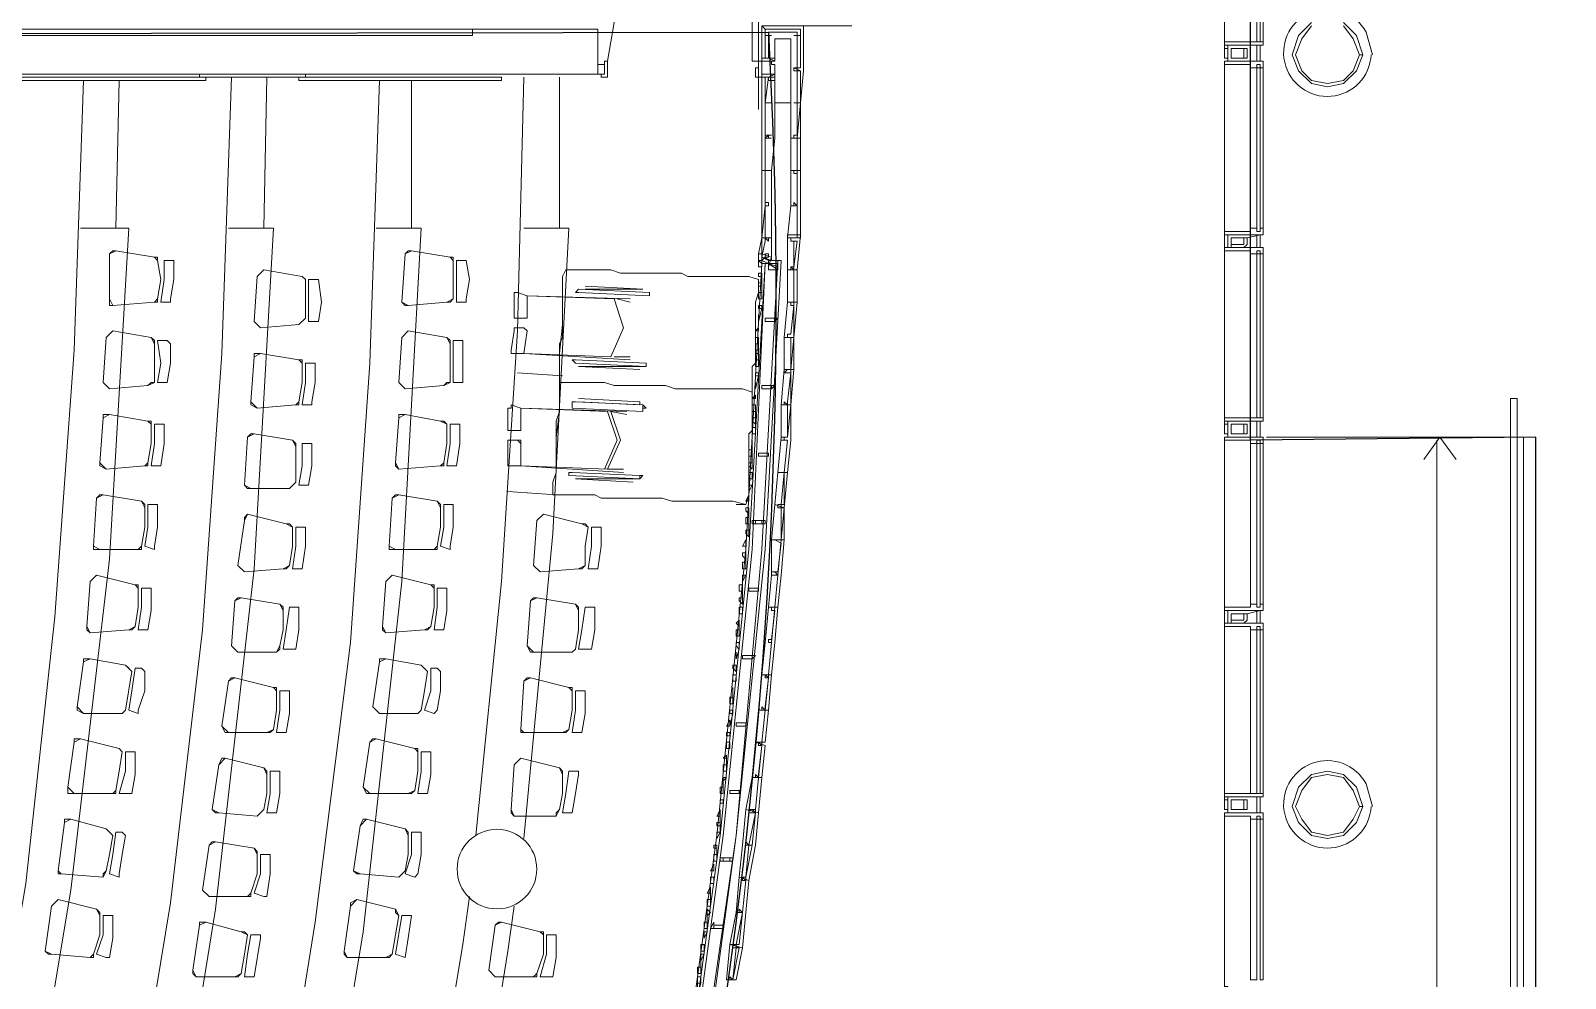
# Model space of a CAD drawing. Header units: metres. Extents: x 3 to 116, y 0 to 119.
# Drawn here: x 88.11 to 100.33, y 62.39 to 69.94 of the extents above; entities that cross this region are included whole.
import ezdxf

# ---------------------------------------------------------------- set-up
doc = ezdxf.new("R2010")
doc.units = ezdxf.units.M
doc.layers.add('Outside', color=7, linetype='Continuous')
doc.layers.add('PDF_Geometry', color=7, linetype='Continuous', transparency=0.8)

msp = doc.modelspace()

# ---------------------------------------------------------------- linework, layer by layer
msp.add_lwpolyline([(77.613, 69.902), (93.986, 69.928, -0.09903), (91.862, 55.013), (75.899, 59.976), (77.613, 69.902)], format="xyb")
at = {"layer": 'Outside'}
msp.add_lwpolyline([(100.096, 5.23), (100.096, 66.704), (97.823, 66.679), (97.823, 88.373), (89.611, 88.424), (89.611, 89.55), (74.594, 89.55), (74.594, 96.457), (76.18, 96.457), (76.18, 96.215), (77.024, 95.408), (78.61, 95.382), (79.48, 96.201), (79.48, 96.508), (81.552, 96.508), (81.552, 98.989), (90.404, 98.913, 0.249522), (91.658, 101.292), (94.011, 101.266), (94.037, 107.022), (92.092, 107.048), (92.092, 118.074), (69.324, 118.074), (69.324, 82.054)], format="xyb", dxfattribs=at)
at = {"layer": 'PDF_Geometry', "lineweight": 5}
for points in [[(97.644, 69.698), (97.644, 69.826), (97.644, 69.8), (97.618, 69.8), (97.618, 69.723), (97.644, 69.723), (97.618, 69.723), (97.618, 71.335)], [(97.925, 71.156), (97.925, 69.851), (97.9, 69.851), (97.9, 71.156), (97.874, 71.156), (97.874, 69.851), (97.823, 69.851), (97.823, 71.156)], [(93.909, 70.9), (93.602, 70.849), (93.295, 70.721), (93.065, 70.542), (92.86, 70.286), (92.758, 70.005), (92.706, 69.698), (92.681, 69.698), (92.706, 69.698), (92.706, 69.57), (92.655, 69.57), (92.655, 69.595), (92.681, 69.595), (92.681, 69.698), (92.681, 69.672), (92.63, 69.672), (92.681, 69.672), (92.681, 69.595), (92.63, 69.595), (92.63, 69.672), (92.63, 69.595), (92.63, 69.672), (92.63, 69.595)], [(98.718, 69.749), (98.667, 69.621), (98.565, 69.519), (98.437, 69.493), (98.309, 69.519), (98.207, 69.621), (98.155, 69.749), (98.207, 69.902), (98.309, 70.005)], [(98.565, 70.005), (98.667, 69.902), (98.718, 69.749), (98.693, 69.749), (98.642, 69.621), (98.565, 69.544), (98.437, 69.519), (98.309, 69.544), (98.232, 69.621), (98.181, 69.749), (98.232, 69.877), (98.309, 69.979)], [(89.636, 55.653), (90.583, 55.371), (90.685, 55.704), (90.123, 55.858), (87.513, 56.599), (87.436, 56.318), (89.636, 55.678), (89.636, 55.653), (76.103, 59.516), (76.206, 59.874), (76.231, 59.9), (75.899, 59.976), (76.589, 64.76), (77.255, 69.57), (77.562, 69.57), (77.562, 69.953), (91.632, 69.953), (91.632, 69.902), (91.632, 69.953), (92.63, 69.953), (92.63, 69.595), (77.613, 69.595), (77.613, 69.902), (91.632, 69.902)], [(94.267, 69.979), (93.934, 69.979), (93.96, 69.953), (93.96, 69.902), (93.986, 69.902), (93.986, 69.928), (94.216, 69.928), (94.216, 69.902), (94.241, 69.902), (94.241, 69.953), (93.96, 69.953)], [(93.934, 69.979), (93.934, 69.723)], [(94.037, 69.365), (94.037, 69.084), (94.011, 68.828), (93.934, 68.828), (93.934, 69.084), (93.934, 69.365), (93.934, 69.57), (94.037, 69.57), (94.037, 69.365), (94.165, 69.365), (94.165, 69.621), (94.165, 69.877), (94.037, 69.877), (94.037, 69.698), (94.037, 69.723), (93.934, 69.723), (93.934, 69.698), (94.037, 69.698), (93.986, 69.723), (94.037, 69.723), (93.986, 69.723)], [(93.96, 69.902), (93.986, 69.902)], [(94.651, 69.979), (94.267, 69.979), (94.267, 69.621), (94.241, 69.365), (94.241, 69.084), (94.165, 69.084), (94.165, 69.365)], [(94.19, 69.902), (94.241, 69.902), (94.241, 69.646), (94.19, 69.646), (94.216, 69.646), (94.216, 69.902), (94.19, 69.902), (94.241, 69.902), (94.216, 69.902)], [(98.565, 69.979), (98.642, 69.877), (98.693, 69.749)], [(97.618, 69.826), (97.618, 69.851), (97.618, 69.826), (97.925, 69.826), (97.925, 69.851), (97.618, 69.851)], [(97.797, 69.774), (97.797, 69.723), (97.772, 69.723), (97.797, 69.723), (97.669, 69.723), (97.669, 69.8), (97.669, 69.774), (97.669, 69.8), (97.797, 69.8), (97.797, 69.774), (97.797, 69.8), (97.772, 69.8), (97.772, 69.723), (97.669, 69.723), (97.669, 69.8), (97.772, 69.8), (97.772, 69.774)], [(93.909, 69.314), (93.909, 69.698), (93.934, 69.698), (93.909, 69.698), (93.909, 69.646), (93.883, 69.646), (93.883, 69.57), (93.934, 69.57), (93.934, 69.698)], [(94.011, 69.672), (94.037, 69.672), (94.011, 69.672), (94.011, 69.698), (93.934, 69.698), (93.934, 69.595), (94.037, 69.595), (94.037, 69.672)], [(94.216, 69.646), (94.216, 69.621), (94.241, 69.621), (94.19, 69.646), (94.19, 69.621), (94.241, 69.621), (94.241, 69.365), (94.19, 69.365), (94.216, 69.365), (94.216, 69.621), (94.19, 69.621), (94.241, 69.621), (94.216, 69.621)], [(97.644, 68.214), (97.644, 68.316), (97.618, 68.316), (97.618, 68.214), (97.644, 68.214), (97.618, 68.214), (97.618, 69.672), (97.823, 69.672), (97.823, 69.646), (97.874, 69.646), (97.874, 69.672), (97.9, 69.672), (97.9, 69.646), (97.925, 69.646), (97.925, 69.698), (97.618, 69.698), (97.618, 69.672), (97.618, 69.698)], [(97.925, 69.646), (97.925, 68.367), (97.9, 68.367), (97.9, 69.646), (97.874, 69.646), (97.874, 68.367), (97.823, 68.367), (97.823, 69.646)], [(88.536, 69.544), (88.46, 67.395), (88.306, 65.272), (88.076, 63.149), (87.718, 61.051), (87.283, 58.953), (86.771, 56.881)], [(89.713, 69.57), (89.636, 67.37), (89.483, 65.17), (89.227, 62.995), (88.869, 60.821), (88.434, 58.672), (87.871, 56.523)], [(88.511, 68.367), (88.792, 68.367), (88.895, 68.367), (88.792, 68.367), (88.818, 69.544)], [(90.89, 69.544), (90.813, 67.293), (90.66, 65.067), (90.378, 62.842), (90.02, 60.616), (89.56, 58.416), (89.023, 56.241)], [(89.457, 69.595), (89.457, 69.57)], [(89.995, 69.57), (89.969, 68.367), (89.688, 68.367)], [(90.302, 69.57), (90.302, 69.595)], [(91.146, 69.544), (91.146, 68.367), (91.223, 68.367), (91.146, 68.367), (90.864, 68.367)], [(92.041, 69.57), (91.99, 67.549), (91.862, 65.553), (91.658, 63.532)], [(92.041, 68.367), (92.323, 68.367), (92.323, 69.57)], [(93.96, 69.57), (93.96, 69.365), (94.011, 69.365), (93.986, 69.365), (93.96, 69.365), (94.011, 69.365), (93.96, 69.365), (93.96, 69.109), (94.011, 69.109), (93.96, 69.109), (93.96, 69.365), (94.011, 69.365), (93.96, 69.365), (93.986, 69.57), (93.986, 69.544), (94.037, 69.544), (94.037, 69.57), (93.986, 69.57), (94.037, 69.595), (93.934, 69.595), (93.934, 69.57), (93.96, 69.57), (93.96, 69.544), (93.96, 69.57), (94.037, 69.57), (94.037, 69.595)], [(93.96, 69.084), (94.011, 69.084), (93.986, 69.084), (93.986, 69.109), (93.96, 69.084), (93.96, 69.109)], [(94.241, 69.084), (94.241, 68.828), (94.165, 68.828), (94.165, 69.084)], [(94.216, 69.084), (94.216, 69.084)], [(94.216, 69.084), (94.216, 69.084)], [(93.96, 68.828), (93.96, 68.828)], [(93.96, 68.828), (93.96, 68.828)], [(93.986, 68.291), (93.934, 68.291), (93.96, 68.546), (93.986, 68.546), (93.96, 68.546), (93.96, 68.291), (93.986, 68.291), (93.934, 68.291), (93.96, 68.291)], [(94.216, 68.546), (94.216, 68.546)], [(94.216, 68.546), (94.216, 68.546)], [(88.895, 68.367), (88.741, 65.732), (88.434, 63.097), (87.999, 60.488), (87.411, 57.93), (87.334, 57.955), (87.027, 56.804)], [(89.969, 68.367), (90.046, 68.367), (89.892, 65.656), (89.585, 62.944), (89.15, 60.258), (88.536, 57.597), (88.46, 57.623), (88.178, 57.699)], [(91.223, 68.367), (91.069, 65.553), (90.762, 62.765), (90.302, 60.002), (89.688, 57.29)], [(92.041, 63.507), (92.271, 65.937), (92.399, 68.367), (92.297, 68.367)], [(93.909, 68.163), (93.934, 68.291), (94.011, 68.291), (94.011, 68.137), (93.986, 68.06), (93.986, 68.035), (93.986, 68.086), (93.986, 68.06), (93.986, 68.086), (93.986, 68.035), (93.986, 68.086), (94.062, 68.086), (94.062, 68.06), (93.986, 68.086), (93.986, 68.035), (94.062, 68.035), (94.062, 68.086), (94.062, 68.035), (94.062, 68.086), (94.062, 68.035), (93.986, 68.086), (93.934, 68.086), (93.934, 68.137), (93.96, 68.265), (93.96, 68.291), (93.986, 68.265), (93.986, 68.291), (93.934, 68.291), (93.934, 68.137)], [(94.216, 68.035), (94.241, 68.316), (94.139, 68.316), (94.139, 68.035)], [(94.19, 68.265), (94.216, 68.265), (94.165, 68.265), (94.165, 68.291), (94.216, 68.291), (94.19, 68.291)], [(97.644, 66.704), (97.644, 66.832), (97.644, 66.807), (97.618, 66.807), (97.618, 66.73), (97.644, 66.73), (97.618, 66.73), (97.618, 68.342), (97.618, 68.316), (97.925, 68.316), (97.925, 68.367), (97.9, 68.367), (97.9, 68.342), (97.874, 68.342), (97.874, 68.367), (97.823, 68.367), (97.823, 68.342), (97.618, 68.342), (97.618, 68.188), (97.618, 68.214), (97.925, 68.214), (97.925, 68.163), (97.9, 68.163), (97.9, 68.188), (97.874, 68.188), (97.874, 68.163), (97.823, 68.163), (97.823, 68.188), (97.618, 68.188)], [(97.9, 68.316), (97.9, 68.214), (97.874, 68.214), (97.874, 68.316), (97.9, 68.316), (97.797, 68.291), (97.797, 68.239), (97.772, 68.214), (97.797, 68.239), (97.772, 68.214), (97.669, 68.214), (97.669, 68.239), (97.669, 68.214), (97.669, 68.291), (97.797, 68.291), (97.772, 68.291), (97.772, 68.239), (97.669, 68.239), (97.669, 68.291), (97.772, 68.291)], [(89.099, 68.137), (89.125, 68.137), (89.125, 68.111), (89.099, 68.137), (88.792, 68.188), (88.767, 68.188), (88.741, 68.163), (88.767, 68.188), (88.792, 68.188), (88.741, 68.163), (88.741, 67.753), (88.767, 67.753), (88.741, 67.753), (88.741, 67.805), (88.767, 67.753), (89.099, 67.779), (89.125, 67.779), (89.125, 67.805), (89.125, 67.779), (89.099, 67.779), (89.125, 67.805), (89.15, 67.958), (89.125, 68.111)], [(91.478, 68.137), (91.453, 68.137), (91.478, 68.137), (91.478, 68.111), (91.453, 68.137), (91.146, 68.188), (91.12, 68.188), (91.095, 68.163), (91.12, 68.188), (91.146, 68.188), (91.095, 68.163), (91.069, 67.779), (91.095, 67.753), (91.12, 67.753), (91.095, 67.753), (91.069, 67.779), (91.12, 67.753), (91.427, 67.779), (91.453, 67.779), (91.478, 67.805), (91.453, 67.779), (91.427, 67.779), (91.478, 67.805), (91.478, 68.111)], [(94.19, 68.06), (94.19, 68.035), (94.165, 68.06), (94.19, 68.06), (94.19, 68.265), (94.165, 68.265), (94.216, 68.265), (94.19, 68.06), (94.165, 68.06), (94.165, 68.035), (94.19, 68.035), (94.19, 67.779), (94.139, 67.779), (94.19, 67.779), (94.19, 68.035), (94.165, 68.035), (94.19, 68.035)], [(89.15, 67.779), (89.227, 67.779), (89.15, 67.779), (89.176, 67.958), (89.176, 68.111), (89.253, 68.111), (89.253, 67.958), (89.227, 67.805), (89.227, 67.779)], [(91.504, 67.779), (91.555, 67.779), (91.504, 67.779), (91.504, 68.111), (91.581, 68.111), (91.606, 67.958), (91.581, 67.805), (91.581, 67.779), (91.555, 67.779)], [(93.934, 68.086), (93.806, 65.809), (93.576, 63.532), (93.269, 61.281), (92.86, 59.03), (92.348, 56.804)], [(94.062, 68.111), (93.934, 65.809), (93.73, 63.532), (93.397, 61.255), (92.988, 58.979), (92.476, 56.753)], [(93.295, 61.281), (93.602, 63.532), (93.832, 65.809), (93.96, 68.086), (93.858, 65.809), (93.627, 63.532), (93.32, 61.255)], [(93.909, 68.111), (93.934, 68.086), (93.909, 68.111), (93.909, 68.06), (93.934, 68.06), (93.934, 68.086), (93.986, 68.086), (93.934, 68.086), (93.986, 68.086), (93.934, 68.111), (93.909, 68.111), (93.909, 68.163), (93.934, 68.163), (94.011, 68.137), (94.011, 68.111), (93.934, 68.137), (93.934, 68.111), (93.96, 68.137), (93.96, 68.163), (93.986, 68.163), (93.986, 68.137), (93.96, 68.137), (93.986, 68.111), (93.986, 68.086), (93.986, 68.111), (93.934, 68.137), (93.934, 68.086), (93.986, 68.086), (94.062, 68.086), (93.986, 68.086), (93.986, 68.111), (94.088, 68.111), (93.96, 65.809), (93.73, 63.532), (93.423, 61.255)], [(97.925, 68.163), (97.925, 66.858), (97.9, 66.858), (97.9, 68.163), (97.874, 68.163), (97.874, 66.858), (97.823, 66.858), (97.823, 68.163)], [(90.276, 67.984), (90.302, 67.958), (90.276, 67.984), (89.969, 68.035), (89.918, 67.984), (89.969, 68.035), (89.918, 67.984), (89.892, 67.625), (89.943, 67.574), (89.892, 67.625), (89.943, 67.574), (90.25, 67.6), (90.302, 67.651), (90.25, 67.6), (90.302, 67.651), (90.302, 67.958)], [(90.327, 67.625), (90.378, 67.625), (90.327, 67.625), (90.327, 67.958), (90.404, 67.958), (90.43, 67.779), (90.404, 67.625), (90.378, 67.625)], [(93.781, 67.088), (93.858, 67.063), (93.858, 67.267), (93.883, 67.293), (93.883, 67.779), (93.909, 67.856), (93.909, 67.958), (93.832, 67.984), (93.346, 67.984), (93.295, 68.009), (92.809, 68.009), (92.732, 68.035), (92.374, 68.035), (92.348, 67.984), (92.348, 67.498), (92.323, 67.446), (92.323, 67.139), (92.681, 67.139), (92.758, 67.114), (93.167, 67.114), (93.244, 67.088), (93.73, 67.088)], [(93.909, 67.984), (93.934, 67.984), (93.909, 67.984), (93.909, 68.009), (93.934, 68.009), (93.934, 67.856), (93.909, 67.856), (93.909, 67.805), (93.934, 67.805), (93.934, 67.932), (93.909, 67.932), (93.909, 67.907), (93.934, 67.907), (93.934, 67.932)], [(94.216, 67.779), (94.216, 68.035), (94.139, 68.035), (94.139, 67.779)], [(94.19, 68.035), (94.19, 68.035)], [(94.19, 68.035), (94.19, 68.035)], [(92.067, 67.651), (91.964, 67.651), (91.964, 67.83), (91.964, 67.856), (91.99, 67.856), (92.067, 67.83), (92.067, 67.651), (91.964, 67.651), (92.041, 67.651)], [(92.758, 67.805), (92.834, 67.574), (92.758, 67.805), (92.067, 67.83), (92.885, 67.805)], [(92.323, 67.37), (92.348, 67.6), (92.348, 67.805)], [(92.527, 67.907), (92.988, 67.881), (92.527, 67.881)], [(92.783, 67.805), (92.885, 67.779)], [(92.885, 67.805), (92.885, 67.805)], [(92.988, 67.881), (92.988, 67.881)], [(93.039, 67.856), (93.039, 67.83)], [(93.909, 67.728), (93.934, 67.728), (93.909, 67.728), (93.909, 67.753), (93.934, 67.753), (93.934, 67.728), (93.909, 67.625), (93.909, 67.677), (93.909, 67.625)], [(94.139, 67.498), (94.19, 67.498), (94.165, 67.242), (94.139, 67.242), (94.165, 67.242), (94.165, 67.498), (94.139, 67.498), (94.19, 67.498), (94.216, 67.779), (94.139, 67.779), (94.113, 67.498)], [(92.067, 67.549), (92.041, 67.574), (91.964, 67.574), (91.964, 67.549), (91.939, 67.395), (91.939, 67.37), (91.964, 67.37)], [(92.885, 67.318), (92.041, 67.37), (91.964, 67.37), (92.041, 67.37), (92.067, 67.549), (92.041, 67.574), (91.964, 67.574)], [(93.96, 67.651), (93.96, 67.625), (93.96, 67.651), (93.96, 67.625), (94.037, 67.625), (93.96, 67.625), (93.96, 67.651), (94.062, 67.651), (94.037, 67.625), (94.037, 67.651), (94.037, 67.625), (94.062, 67.651)], [(89.074, 67.498), (89.099, 67.472), (89.099, 67.446), (89.074, 67.498), (88.767, 67.549), (88.716, 67.498), (88.767, 67.549), (88.716, 67.498), (88.69, 67.139), (88.741, 67.088), (88.69, 67.139), (88.741, 67.088), (89.048, 67.114), (89.074, 67.139), (89.099, 67.139), (89.074, 67.139), (89.048, 67.114), (89.099, 67.139), (89.099, 67.446)], [(89.125, 67.139), (89.176, 67.139), (89.125, 67.139), (89.15, 67.293), (89.125, 67.472), (89.202, 67.472), (89.227, 67.446), (89.227, 67.293), (89.202, 67.139), (89.176, 67.139)], [(91.427, 67.498), (91.453, 67.472), (91.453, 67.446), (91.427, 67.498), (91.12, 67.549), (91.069, 67.498), (91.12, 67.549), (91.069, 67.498), (91.044, 67.139), (91.095, 67.088), (91.044, 67.139), (91.095, 67.088), (91.402, 67.114), (91.427, 67.139), (91.453, 67.139), (91.427, 67.139), (91.402, 67.114), (91.453, 67.139), (91.453, 67.446)], [(91.478, 67.139), (91.53, 67.139), (91.478, 67.139), (91.478, 67.472), (91.555, 67.472), (91.555, 67.139), (91.53, 67.139)], [(93.883, 67.446), (93.909, 67.446), (93.883, 67.446), (93.883, 67.498), (93.909, 67.498), (93.909, 67.318), (93.883, 67.318), (93.883, 67.267), (93.909, 67.267), (93.909, 67.395), (93.883, 67.395), (93.883, 67.37), (93.909, 67.37), (93.909, 67.395)], [(94.19, 67.242), (94.19, 67.498), (94.113, 67.498), (94.113, 67.242)], [(94.19, 67.498), (94.165, 67.498)], [(90.276, 67.318), (90.25, 67.318), (90.276, 67.318), (90.276, 67.293), (90.25, 67.318), (89.943, 67.37), (89.892, 67.37), (89.892, 67.344), (89.892, 67.37), (89.943, 67.37), (89.892, 67.344), (89.867, 66.986), (89.867, 66.96), (89.918, 66.935), (89.867, 66.96), (89.867, 66.986), (89.918, 66.935), (90.225, 66.96), (90.25, 66.96), (90.25, 66.986), (90.25, 66.96), (90.225, 66.96), (90.25, 66.986), (90.276, 67.139), (90.276, 67.293)], [(92.732, 67.344), (92.041, 67.37)], [(92.732, 67.344), (92.732, 67.344)], [(92.885, 67.344), (92.758, 67.344)], [(92.885, 67.344), (92.885, 67.344)], [(90.276, 66.96), (90.353, 66.96), (90.276, 66.96), (90.302, 67.139), (90.302, 67.293), (90.378, 67.293), (90.378, 67.139), (90.353, 66.986), (90.353, 66.96)], [(92.348, 67.191), (91.99, 67.216)], [(93.013, 67.293), (93.013, 67.267), (92.476, 67.267), (92.962, 67.242)], [(92.476, 67.267), (92.476, 67.267)], [(92.962, 67.242), (92.962, 67.242)], [(93.883, 67.191), (93.909, 67.191), (93.883, 67.191), (93.883, 67.216), (93.909, 67.216), (93.909, 67.191), (93.883, 67.088), (93.883, 67.139), (93.883, 67.088)], [(94.165, 66.96), (94.19, 67.242), (94.113, 67.242), (94.088, 66.96), (94.165, 66.96), (94.165, 67.242), (94.139, 67.242), (94.113, 67.216), (94.165, 67.216), (94.139, 66.986), (94.139, 66.96), (94.113, 66.986), (94.113, 66.96), (94.139, 66.96), (94.113, 66.96), (94.139, 66.96), (94.139, 66.704), (94.088, 66.704), (94.139, 66.704), (94.165, 66.96), (94.113, 66.96)], [(93.73, 66.167), (93.806, 66.167), (93.704, 66.193), (93.218, 66.193), (93.141, 66.218), (92.655, 66.218), (92.604, 66.244), (92.271, 66.244), (92.271, 66.346), (92.297, 66.423), (92.297, 66.832), (92.323, 66.909), (92.323, 67.139), (92.681, 67.139), (92.758, 67.114), (93.167, 67.114), (93.244, 67.088), (93.781, 67.088), (93.858, 67.063), (93.858, 66.756), (93.832, 66.73), (93.832, 66.244), (93.806, 66.167)], [(93.934, 67.114), (93.934, 67.088), (93.934, 67.114), (93.934, 67.088), (94.011, 67.088), (93.934, 67.088), (93.934, 67.114), (94.037, 67.114), (94.011, 67.088), (94.011, 67.114), (94.011, 67.088), (94.037, 67.114)], [(92.476, 67.011), (92.962, 66.986), (92.962, 66.96), (92.476, 66.986)], [(92.962, 66.986), (92.962, 66.986)], [(92.988, 66.96), (93.013, 66.935), (92.988, 66.935), (92.988, 66.909)], [(93.858, 66.909), (93.883, 66.909), (93.858, 66.909), (93.858, 66.96), (93.883, 66.96), (93.883, 66.781), (93.858, 66.781), (93.858, 66.73), (93.883, 66.73), (93.883, 66.858), (93.858, 66.858), (93.858, 66.832), (93.883, 66.807), (93.883, 66.858)], [(94.139, 66.704), (94.088, 66.704), (94.088, 66.96), (94.165, 66.96), (94.165, 66.679), (94.139, 66.423), (94.062, 66.423), (94.088, 66.704), (94.113, 66.704), (94.113, 66.679), (94.139, 66.679)], [(94.139, 66.96), (94.139, 66.96)], [(94.139, 66.96), (94.139, 66.96)], [(89.074, 66.832), (89.048, 66.832), (89.074, 66.832), (89.074, 66.807), (89.048, 66.832), (88.741, 66.884), (88.69, 66.884), (88.69, 66.858), (88.69, 66.884), (88.741, 66.884), (88.69, 66.858), (88.664, 66.5), (88.664, 66.474), (88.716, 66.449), (88.664, 66.474), (88.664, 66.5), (88.716, 66.449), (89.023, 66.474), (89.048, 66.474), (89.048, 66.5), (89.048, 66.474), (89.023, 66.474), (89.048, 66.5), (89.074, 66.653), (89.074, 66.807)], [(91.402, 66.832), (91.376, 66.832), (91.402, 66.832), (91.427, 66.807), (91.376, 66.832), (91.095, 66.884), (91.044, 66.884), (91.044, 66.858), (91.044, 66.884), (91.095, 66.884), (91.044, 66.858), (91.018, 66.5), (91.018, 66.474), (91.044, 66.449), (91.018, 66.474), (91.018, 66.5), (91.044, 66.449), (91.376, 66.474), (91.402, 66.474), (91.402, 66.5), (91.402, 66.474), (91.376, 66.474), (91.402, 66.5), (91.427, 66.653), (91.427, 66.807)], [(92.681, 66.449), (92.783, 66.679), (92.706, 66.909), (92.016, 66.935), (92.86, 66.909)], [(92.297, 66.474), (92.297, 66.704), (92.323, 66.909)], [(92.834, 66.449), (92.706, 66.449), (92.809, 66.679), (92.732, 66.909), (92.86, 66.884)], [(92.86, 66.909), (92.86, 66.909)], [(97.618, 66.832), (97.618, 66.858), (97.618, 66.832), (97.925, 66.832), (97.925, 66.858), (97.618, 66.858)], [(89.074, 66.474), (89.15, 66.474), (89.074, 66.474), (89.099, 66.653), (89.099, 66.807), (89.176, 66.807), (89.176, 66.653), (89.15, 66.474)], [(90.225, 66.653), (90.199, 66.679), (90.225, 66.653), (90.225, 66.628), (90.199, 66.679), (89.892, 66.73), (89.867, 66.73), (89.841, 66.704), (89.867, 66.73), (89.892, 66.73), (89.841, 66.704), (89.816, 66.321), (89.841, 66.295), (89.867, 66.295), (89.841, 66.295), (89.816, 66.321), (89.867, 66.295), (90.174, 66.295), (90.225, 66.346), (90.174, 66.295), (90.225, 66.346), (90.225, 66.628)], [(91.427, 66.474), (91.504, 66.474), (91.427, 66.474), (91.453, 66.653), (91.453, 66.807), (91.53, 66.807), (91.53, 66.653), (91.504, 66.474)], [(97.644, 65.221), (97.644, 65.323), (97.618, 65.323), (97.618, 65.221), (97.644, 65.221), (97.618, 65.221), (97.618, 66.679), (97.823, 66.679), (97.823, 66.653), (97.874, 66.653), (97.874, 66.679), (97.9, 66.679), (97.9, 66.653), (97.925, 66.653), (97.925, 66.704), (97.618, 66.704), (97.618, 66.679), (97.618, 66.704)], [(97.797, 66.781), (97.797, 66.73), (97.772, 66.73), (97.797, 66.73), (97.669, 66.73), (97.669, 66.807), (97.669, 66.781), (97.669, 66.807), (97.797, 66.807), (97.797, 66.781), (97.797, 66.807), (97.772, 66.807), (97.772, 66.73), (97.669, 66.73), (97.669, 66.807), (97.772, 66.807), (97.772, 66.781)], [(99.895, 66.704), (97.951, 66.704)], [(99.46, 66.525), (99.332, 66.704), (99.204, 66.525)], [(99.946, 66.704), (99.997, 66.704), (99.997, 56.292), (99.997, 52.353), (100.33, 52.353), (100.33, 56.292), (99.997, 56.292)], [(90.25, 66.321), (90.302, 66.321), (90.25, 66.321), (90.276, 66.474), (90.276, 66.653), (90.353, 66.653), (90.353, 66.474), (90.327, 66.321), (90.302, 66.321)], [(92.016, 66.653), (92.016, 66.679), (91.913, 66.679), (91.913, 66.653), (91.913, 66.5), (91.913, 66.474)], [(92.834, 66.423), (92.016, 66.474), (91.913, 66.474), (92.016, 66.474), (92.016, 66.653), (91.99, 66.679), (91.913, 66.679)], [(93.858, 66.5), (93.832, 66.5), (93.832, 66.474), (93.858, 66.449), (93.858, 66.679), (93.858, 66.551), (93.832, 66.551), (93.832, 66.602), (93.858, 66.602), (93.858, 66.551)], [(93.909, 66.577), (93.909, 66.551), (93.909, 66.577), (93.909, 66.551), (93.986, 66.551), (93.909, 66.551), (93.909, 66.577), (93.986, 66.577), (93.986, 66.551), (93.986, 66.577), (93.986, 66.551), (93.986, 66.577)], [(94.139, 66.423), (94.113, 66.142), (94.037, 66.167), (94.062, 66.423), (94.113, 66.423), (94.139, 66.679), (94.088, 66.679), (94.139, 66.679), (94.113, 66.423), (94.088, 66.423), (94.113, 66.423)], [(97.925, 66.653), (97.925, 65.374), (97.9, 65.374), (97.9, 66.653), (97.874, 66.653), (97.874, 65.374), (97.823, 65.374), (97.823, 66.653)], [(99.307, 66.679), (99.307, 52.302)], [(92.706, 66.449), (92.016, 66.474)], [(92.962, 66.397), (92.988, 66.397), (92.962, 66.372), (92.451, 66.372), (92.911, 66.346)], [(92.451, 66.372), (92.451, 66.372)], [(92.706, 66.449), (92.706, 66.449)], [(92.834, 66.449), (92.834, 66.449)], [(92.911, 66.346), (92.911, 66.346)], [(94.113, 66.423), (94.113, 66.423)], [(89.023, 66.167), (88.997, 66.193), (89.023, 66.167), (89.023, 66.142), (88.997, 66.193), (88.69, 66.244), (88.664, 66.244), (88.639, 66.218), (88.664, 66.244), (88.69, 66.244), (88.639, 66.218), (88.613, 65.835), (88.613, 65.809), (88.664, 65.809), (88.613, 65.809), (88.613, 65.835), (88.664, 65.809), (88.997, 65.809), (88.997, 65.835), (88.997, 65.809), (88.971, 65.809), (88.997, 65.835), (89.023, 65.988), (89.023, 66.142)], [(91.376, 66.167), (91.351, 66.193), (91.376, 66.167), (91.376, 66.142), (91.351, 66.193), (91.044, 66.244), (91.018, 66.244), (90.992, 66.218), (91.018, 66.244), (91.044, 66.244), (90.992, 66.218), (90.967, 65.835), (90.967, 65.809), (91.018, 65.809), (90.967, 65.809), (90.967, 65.835), (91.018, 65.809), (91.351, 65.809), (91.351, 65.835), (91.351, 65.809), (91.325, 65.809), (91.351, 65.835), (91.376, 65.988), (91.376, 66.142)], [(91.913, 66.27), (92.297, 66.244)], [(93.832, 66.244), (93.806, 66.193), (93.832, 66.193), (93.832, 66.321), (93.858, 66.321), (93.832, 66.321), (93.832, 66.27), (93.858, 66.321)], [(89.023, 65.835), (89.099, 65.809), (89.023, 65.835), (89.048, 65.988), (89.048, 66.167), (89.125, 66.167), (89.125, 65.988), (89.099, 65.835), (89.099, 65.809)], [(90.174, 66.014), (90.148, 66.014), (90.174, 66.014), (90.199, 65.988), (90.148, 66.014), (89.841, 66.09), (89.816, 66.065), (89.816, 66.039), (89.816, 66.065), (89.841, 66.09), (89.816, 66.039), (89.764, 65.681), (89.816, 65.63), (89.764, 65.681), (89.816, 65.63), (90.123, 65.656), (90.148, 65.656), (90.174, 65.681), (90.148, 65.656), (90.123, 65.656), (90.174, 65.681), (90.199, 65.835), (90.199, 65.988)], [(91.376, 65.835), (91.453, 65.809), (91.376, 65.835), (91.402, 65.988), (91.402, 66.167), (91.478, 66.167), (91.478, 65.988), (91.453, 65.835), (91.453, 65.809)], [(92.502, 66.014), (92.527, 66.014), (92.553, 65.988), (92.502, 66.014), (92.195, 66.09), (92.144, 66.039), (92.195, 66.09), (92.144, 66.039), (92.118, 65.681), (92.169, 65.63), (92.118, 65.681), (92.169, 65.63), (92.476, 65.656), (92.502, 65.656), (92.527, 65.681), (92.502, 65.656), (92.476, 65.656), (92.527, 65.681), (92.527, 65.835), (92.553, 65.988)], [(93.806, 65.963), (93.832, 65.963), (93.806, 65.963), (93.806, 65.937), (93.832, 65.911), (93.832, 66.09), (93.806, 66.116), (93.806, 66.142), (93.832, 66.142), (93.832, 66.014), (93.806, 66.014), (93.806, 66.065), (93.832, 66.065), (93.832, 66.014)], [(94.113, 65.886), (94.113, 66.142), (94.037, 66.167), (94.011, 65.886), (94.088, 65.886), (94.062, 65.604), (94.037, 65.63), (94.011, 65.63), (94.062, 65.63), (94.088, 65.86), (94.037, 65.886), (94.088, 65.886)], [(94.062, 66.167), (94.062, 66.142), (94.113, 66.142), (94.088, 66.142), (94.088, 66.167)], [(94.062, 66.142), (94.113, 66.142), (94.088, 66.142)], [(90.199, 65.656), (90.25, 65.656), (90.199, 65.656), (90.225, 65.835), (90.225, 65.988), (90.302, 65.988), (90.302, 65.835), (90.276, 65.656), (90.25, 65.656)], [(92.553, 65.656), (92.604, 65.656), (92.553, 65.656), (92.578, 65.835), (92.578, 65.988), (92.655, 65.988), (92.655, 65.835), (92.63, 65.656), (92.604, 65.656)], [(93.883, 66.039), (93.858, 66.039), (93.883, 66.039), (93.883, 66.014), (93.858, 66.014), (93.883, 66.014), (93.858, 66.014), (93.858, 66.039), (93.858, 66.014), (93.934, 66.014), (93.883, 66.014), (93.883, 66.039), (93.96, 66.039), (93.934, 66.039), (93.934, 66.014), (93.96, 66.014), (93.934, 66.014), (93.934, 66.039), (93.96, 66.039), (93.96, 66.014), (93.96, 66.039)], [(93.806, 65.835), (93.781, 65.835), (93.806, 65.886), (93.806, 65.707), (93.781, 65.707), (93.781, 65.656), (93.806, 65.656), (93.806, 65.783), (93.781, 65.783), (93.781, 65.758), (93.806, 65.732), (93.806, 65.783)], [(94.088, 65.886), (94.088, 65.886)], [(88.971, 65.528), (88.946, 65.528), (88.971, 65.528), (88.971, 65.502), (88.946, 65.528), (88.639, 65.604), (88.588, 65.553), (88.639, 65.604), (88.588, 65.553), (88.562, 65.195), (88.562, 65.17), (88.588, 65.144), (88.562, 65.17), (88.562, 65.195), (88.588, 65.144), (88.895, 65.17), (88.92, 65.17), (88.946, 65.195), (88.92, 65.17), (88.895, 65.17), (88.946, 65.195), (88.971, 65.349), (88.971, 65.502)], [(91.325, 65.528), (91.299, 65.528), (91.325, 65.528), (91.325, 65.502), (91.299, 65.528), (90.992, 65.604), (90.941, 65.553), (90.992, 65.604), (90.941, 65.553), (90.916, 65.195), (90.916, 65.17), (90.941, 65.144), (90.916, 65.17), (90.916, 65.195), (90.941, 65.144), (91.248, 65.17), (91.274, 65.17), (91.299, 65.195), (91.274, 65.17), (91.248, 65.17), (91.299, 65.195), (91.325, 65.349), (91.325, 65.502)], [(93.781, 65.425), (93.755, 65.425), (93.755, 65.4), (93.781, 65.374), (93.781, 65.604), (93.806, 65.604), (93.781, 65.553), (93.781, 65.477), (93.755, 65.477), (93.755, 65.528), (93.781, 65.528), (93.781, 65.477)], [(88.971, 65.17), (89.048, 65.17), (88.971, 65.17), (88.997, 65.349), (88.997, 65.502), (89.074, 65.502), (89.074, 65.323), (89.048, 65.17)], [(91.325, 65.17), (91.402, 65.17), (91.325, 65.17), (91.351, 65.349), (91.351, 65.502), (91.427, 65.502), (91.427, 65.323), (91.402, 65.17)], [(93.832, 65.502), (93.832, 65.477), (93.832, 65.502), (93.832, 65.477), (93.909, 65.477), (93.832, 65.477), (93.832, 65.502), (93.909, 65.502), (93.909, 65.477), (93.909, 65.502), (93.909, 65.477), (93.909, 65.502)], [(90.123, 65.349), (90.097, 65.374), (90.123, 65.349), (90.123, 65.323), (90.097, 65.374), (89.79, 65.425), (89.764, 65.425), (89.739, 65.4), (89.764, 65.425), (89.79, 65.425), (89.739, 65.4), (89.713, 65.042), (89.764, 64.99), (89.713, 65.042), (89.764, 64.99), (90.071, 64.99), (90.097, 65.016), (90.097, 65.042), (90.097, 65.016), (90.071, 64.99), (90.097, 65.042), (90.123, 65.17), (90.123, 65.323)], [(92.451, 65.374), (92.476, 65.349), (92.476, 65.323), (92.451, 65.374), (92.144, 65.425), (92.118, 65.425), (92.092, 65.4), (92.118, 65.425), (92.144, 65.425), (92.092, 65.4), (92.067, 65.042), (92.092, 64.99), (92.118, 64.99), (92.092, 64.99), (92.067, 65.042), (92.118, 64.99), (92.425, 64.99), (92.451, 65.016), (92.425, 64.99), (92.451, 65.016), (92.476, 65.17), (92.476, 65.323)], [(97.644, 63.711), (97.644, 63.839), (97.644, 63.814), (97.618, 63.814), (97.618, 63.737), (97.644, 63.737), (97.618, 63.737), (97.618, 65.349), (97.618, 65.323), (97.925, 65.323), (97.925, 65.374), (97.9, 65.374), (97.9, 65.349), (97.874, 65.349), (97.874, 65.374), (97.823, 65.374), (97.823, 65.349), (97.618, 65.349), (97.618, 65.195), (97.618, 65.221), (97.925, 65.221), (97.925, 65.17), (97.9, 65.17), (97.9, 65.195), (97.874, 65.195), (97.874, 65.17), (97.823, 65.17), (97.823, 65.195), (97.618, 65.195)], [(90.123, 65.016), (90.199, 65.016), (90.123, 65.016), (90.148, 65.17), (90.174, 65.349), (90.25, 65.349), (90.25, 65.17), (90.225, 65.016), (90.199, 65.016)], [(92.476, 65.016), (92.553, 65.016), (92.476, 65.016), (92.502, 65.17), (92.527, 65.349), (92.604, 65.349), (92.604, 65.17), (92.578, 65.016), (92.553, 65.016)], [(93.755, 65.17), (93.73, 65.17), (93.73, 65.118), (93.755, 65.118), (93.755, 65.246), (93.73, 65.221), (93.755, 65.195), (93.755, 65.246)], [(93.755, 65.297), (93.781, 65.297), (93.755, 65.297), (93.755, 65.349), (93.781, 65.349), (93.781, 65.297)], [(94.037, 65.349), (94.037, 65.349)], [(94.037, 65.349), (94.037, 65.349)], [(97.9, 65.323), (97.9, 65.221), (97.874, 65.221), (97.874, 65.323), (97.9, 65.323), (97.797, 65.297), (97.797, 65.246), (97.772, 65.221), (97.797, 65.246), (97.772, 65.221), (97.669, 65.221), (97.669, 65.246), (97.669, 65.221), (97.669, 65.297), (97.797, 65.297), (97.772, 65.297), (97.772, 65.246), (97.669, 65.246), (97.669, 65.297), (97.772, 65.297)], [(97.925, 65.17), (97.925, 63.865), (97.9, 63.865), (97.9, 65.17), (97.874, 65.17), (97.874, 63.865), (97.823, 63.865), (97.823, 65.17)], [(93.755, 65.016), (93.73, 65.042), (93.73, 65.067), (93.755, 65.067), (93.755, 65.016), (93.73, 64.939), (93.73, 64.99), (93.73, 64.939)], [(93.96, 64.811), (93.986, 64.811), (94.011, 65.067), (93.986, 65.067), (94.011, 65.067), (93.986, 64.811), (93.96, 64.811), (93.986, 64.811), (93.96, 64.811), (93.986, 64.786), (93.96, 64.53), (93.934, 64.53), (93.934, 64.556), (93.96, 64.53), (93.96, 64.556), (93.986, 64.786), (93.96, 64.786), (93.96, 64.811), (93.986, 64.811), (93.986, 64.786)], [(88.895, 64.863), (88.869, 64.888), (88.92, 64.837), (88.869, 64.888), (88.588, 64.939), (88.536, 64.939), (88.536, 64.914), (88.536, 64.939), (88.588, 64.939), (88.536, 64.914), (88.485, 64.556), (88.485, 64.53), (88.536, 64.504), (88.485, 64.53), (88.485, 64.556), (88.536, 64.504), (88.843, 64.504), (88.869, 64.53), (88.843, 64.504), (88.869, 64.53), (88.92, 64.837)], [(91.223, 64.888), (91.274, 64.837), (91.223, 64.888), (90.941, 64.939), (90.89, 64.939), (90.89, 64.914), (90.89, 64.939), (90.941, 64.939), (90.89, 64.914), (90.839, 64.556), (90.89, 64.504), (90.839, 64.556), (90.89, 64.504), (91.197, 64.504), (91.223, 64.53), (91.197, 64.504), (91.223, 64.53), (91.248, 64.683), (91.274, 64.837)], [(93.781, 64.965), (93.781, 64.939), (93.781, 64.965), (93.781, 64.939), (93.858, 64.939), (93.781, 64.939), (93.781, 64.965), (93.883, 64.965), (93.858, 64.939), (93.858, 64.965), (93.858, 64.939), (93.883, 64.965)], [(88.895, 64.53), (88.971, 64.504), (88.895, 64.53), (88.92, 64.683), (88.946, 64.863), (88.997, 64.863), (89.023, 64.837), (89.023, 64.683), (88.971, 64.53), (88.971, 64.504)], [(90.046, 64.709), (90.071, 64.709), (90.071, 64.683), (90.046, 64.709), (89.739, 64.786), (89.713, 64.786), (89.688, 64.76), (89.713, 64.786), (89.739, 64.786), (89.688, 64.76), (89.636, 64.402), (89.662, 64.351), (89.688, 64.351), (89.662, 64.351), (89.636, 64.402), (89.688, 64.351), (90.02, 64.351), (90.046, 64.376), (90.02, 64.351), (89.995, 64.351), (90.046, 64.376), (90.071, 64.53), (90.071, 64.683)], [(91.248, 64.53), (91.325, 64.504), (91.248, 64.53), (91.299, 64.683), (91.299, 64.863), (91.351, 64.863), (91.376, 64.837), (91.376, 64.683), (91.351, 64.53), (91.325, 64.504)], [(92.425, 64.709), (92.399, 64.709), (92.425, 64.709), (92.425, 64.683), (92.399, 64.709), (92.092, 64.786), (92.067, 64.786), (92.041, 64.76), (92.067, 64.786), (92.092, 64.786), (92.041, 64.76), (92.016, 64.376), (92.016, 64.351), (92.041, 64.351), (92.016, 64.351), (92.016, 64.376), (92.041, 64.351), (92.374, 64.351), (92.399, 64.376), (92.374, 64.351), (92.348, 64.351), (92.399, 64.376), (92.425, 64.53), (92.425, 64.683)], [(94.011, 64.811), (93.986, 64.53), (93.909, 64.53), (93.934, 64.811)], [(93.986, 64.811), (93.986, 64.811)], [(90.071, 64.351), (90.123, 64.351), (90.071, 64.351), (90.097, 64.53), (90.097, 64.683), (90.174, 64.683), (90.174, 64.504), (90.148, 64.351), (90.123, 64.351)], [(92.425, 64.351), (92.502, 64.351), (92.425, 64.351), (92.451, 64.53), (92.451, 64.683), (92.527, 64.683), (92.527, 64.504), (92.502, 64.351)], [(93.704, 64.632), (93.679, 64.632), (93.679, 64.581), (93.704, 64.581), (93.704, 64.709), (93.704, 64.658), (93.704, 64.709)], [(93.679, 64.504), (93.704, 64.504), (93.679, 64.504), (93.679, 64.53), (93.704, 64.53), (93.704, 64.504), (93.679, 64.402), (93.653, 64.402), (93.679, 64.453), (93.679, 64.402)], [(93.986, 64.53), (93.96, 64.274), (93.883, 64.274), (93.909, 64.53)], [(93.73, 64.428), (93.73, 64.402), (93.73, 64.428), (93.73, 64.402), (93.806, 64.402), (93.73, 64.402), (93.73, 64.428), (93.806, 64.428), (93.806, 64.402), (93.806, 64.428), (93.806, 64.402), (93.806, 64.428)], [(88.818, 64.223), (88.843, 64.197), (88.818, 64.223), (88.511, 64.3), (88.46, 64.3), (88.46, 64.274), (88.46, 64.3), (88.511, 64.3), (88.46, 64.274), (88.409, 63.916), (88.409, 63.865), (88.46, 63.865), (88.409, 63.865), (88.409, 63.916), (88.46, 63.865), (88.792, 63.865), (88.792, 63.89), (88.792, 63.865), (88.767, 63.865), (88.792, 63.89), (88.818, 64.044), (88.843, 64.197)], [(91.197, 64.223), (91.171, 64.223), (91.197, 64.223), (91.197, 64.197), (91.171, 64.223), (90.864, 64.3), (90.839, 64.3), (90.813, 64.274), (90.839, 64.3), (90.864, 64.3), (90.813, 64.274), (90.762, 63.916), (90.788, 63.865), (90.813, 63.865), (90.788, 63.865), (90.762, 63.916), (90.813, 63.865), (91.146, 63.865), (91.171, 63.89), (91.146, 63.865), (91.12, 63.865), (91.171, 63.89), (91.197, 64.044), (91.197, 64.197)], [(93.653, 64.223), (93.679, 64.223), (93.653, 64.223), (93.653, 64.274), (93.679, 64.274), (93.679, 64.223)], [(93.934, 63.993), (93.96, 64.249), (93.883, 64.274), (93.858, 63.993)], [(93.934, 64.274), (93.934, 64.274)], [(88.818, 63.865), (88.895, 63.865), (88.818, 63.865), (88.869, 64.044), (88.869, 64.197), (88.946, 64.197), (88.946, 64.018), (88.92, 63.865), (88.895, 63.865)], [(89.969, 64.069), (89.995, 64.044), (89.995, 64.018), (89.969, 64.069), (89.662, 64.146), (89.636, 64.146), (89.611, 64.095), (89.636, 64.146), (89.662, 64.146), (89.611, 64.095), (89.56, 63.737), (89.585, 63.711), (89.611, 63.711), (89.585, 63.711), (89.56, 63.737), (89.611, 63.711), (89.918, 63.686), (89.969, 63.737), (89.918, 63.686), (89.969, 63.737), (89.995, 63.865), (89.995, 64.018)], [(91.197, 63.865), (91.248, 63.865), (91.197, 63.865), (91.223, 64.044), (91.223, 64.197), (91.299, 64.197), (91.299, 64.018), (91.274, 63.865), (91.248, 63.865)], [(92.323, 64.069), (92.348, 64.044), (92.348, 64.018), (92.323, 64.069), (92.016, 64.146), (91.964, 64.095), (92.016, 64.146), (91.964, 64.095), (91.939, 63.737), (91.939, 63.711), (91.964, 63.686), (91.939, 63.711), (91.939, 63.737), (91.964, 63.686), (92.297, 63.686), (92.297, 63.711), (92.323, 63.737), (92.297, 63.711), (92.297, 63.686), (92.323, 63.737), (92.348, 63.865), (92.348, 64.018)], [(93.653, 64.095), (93.627, 64.095), (93.627, 64.044), (93.653, 64.044), (93.653, 64.172), (93.627, 64.146), (93.653, 64.146), (93.653, 64.172)], [(89.995, 63.711), (90.046, 63.711), (89.995, 63.711), (90.02, 63.865), (90.02, 64.044), (90.097, 64.044), (90.097, 63.865), (90.071, 63.711), (90.046, 63.711)], [(92.348, 63.711), (92.425, 63.711), (92.348, 63.711), (92.374, 63.865), (92.399, 64.044), (92.476, 64.044), (92.476, 64.018), (92.451, 63.865), (92.425, 63.711)], [(98.718, 63.762), (98.667, 63.635), (98.565, 63.532), (98.437, 63.507), (98.309, 63.532), (98.207, 63.635), (98.155, 63.762), (98.207, 63.916), (98.309, 64.018), (98.437, 64.044), (98.565, 64.018), (98.667, 63.916), (98.718, 63.762), (98.693, 63.762), (98.642, 63.66), (98.565, 63.558), (98.437, 63.532), (98.309, 63.558), (98.232, 63.66), (98.181, 63.762), (98.232, 63.89), (98.309, 63.993), (98.437, 64.018), (98.565, 63.993), (98.642, 63.89), (98.693, 63.762)], [(93.627, 63.967), (93.627, 63.993), (93.653, 63.993), (93.627, 63.967), (93.627, 63.865), (93.602, 63.865), (93.602, 63.916), (93.627, 63.916), (93.627, 63.865)], [(93.679, 63.89), (93.679, 63.865), (93.679, 63.89), (93.679, 63.865), (93.755, 63.865), (93.679, 63.865), (93.679, 63.89), (93.755, 63.89), (93.755, 63.865), (93.755, 63.89), (93.755, 63.865), (93.755, 63.89)], [(93.909, 63.711), (93.934, 63.993), (93.858, 63.993), (93.806, 63.737)], [(93.602, 63.814), (93.627, 63.814), (93.602, 63.814), (93.602, 63.788), (93.627, 63.788), (93.627, 63.814)], [(97.618, 63.839), (97.618, 63.865), (97.618, 63.839), (97.925, 63.839), (97.925, 63.865), (97.618, 63.865)], [(97.797, 63.788), (97.797, 63.737), (97.772, 63.737), (97.797, 63.737), (97.669, 63.737), (97.669, 63.814), (97.669, 63.788), (97.669, 63.814), (97.797, 63.814), (97.797, 63.788), (97.797, 63.814), (97.772, 63.814), (97.772, 63.737), (97.669, 63.737), (97.669, 63.814), (97.772, 63.814), (97.772, 63.788)], [(88.716, 63.583), (88.767, 63.532), (88.716, 63.583), (88.434, 63.66), (88.383, 63.66), (88.383, 63.635), (88.383, 63.66), (88.434, 63.66), (88.383, 63.635), (88.332, 63.251), (88.332, 63.225), (88.357, 63.225), (88.332, 63.225), (88.332, 63.251), (88.357, 63.225), (88.69, 63.2), (88.69, 63.225), (88.716, 63.251), (88.69, 63.225), (88.69, 63.2), (88.716, 63.251), (88.741, 63.379), (88.767, 63.532)], [(91.095, 63.583), (91.12, 63.558), (91.12, 63.532), (91.095, 63.583), (90.788, 63.66), (90.762, 63.66), (90.737, 63.609), (90.762, 63.66), (90.788, 63.66), (90.737, 63.609), (90.685, 63.251), (90.711, 63.225), (90.737, 63.225), (90.711, 63.225), (90.685, 63.251), (90.737, 63.225), (91.044, 63.2), (91.095, 63.251), (91.044, 63.2), (91.095, 63.251), (91.12, 63.379), (91.12, 63.532)], [(93.576, 63.686), (93.602, 63.686), (93.576, 63.686), (93.602, 63.737), (93.602, 63.558), (93.576, 63.558), (93.576, 63.507), (93.602, 63.558), (93.602, 63.635), (93.576, 63.635), (93.576, 63.609), (93.602, 63.609), (93.602, 63.635)], [(93.832, 63.737), (93.858, 63.737), (93.883, 63.711), (93.858, 63.455), (93.806, 63.455), (93.806, 63.481), (93.832, 63.455), (93.883, 63.711), (93.832, 63.711), (93.832, 63.737), (93.832, 63.711), (93.832, 63.737), (93.883, 63.711)], [(93.883, 63.737), (93.883, 63.737)], [(97.644, 62.228), (97.644, 62.33), (97.618, 62.33), (97.618, 62.228), (97.644, 62.228), (97.618, 62.228), (97.618, 63.686), (97.823, 63.686), (97.823, 63.66), (97.874, 63.66), (97.874, 63.686), (97.9, 63.686), (97.9, 63.66), (97.925, 63.66), (97.925, 63.711), (97.618, 63.711), (97.618, 63.686), (97.618, 63.711)], [(97.925, 63.66), (97.925, 62.381), (97.9, 62.381), (97.9, 63.66), (97.874, 63.66), (97.874, 62.381), (97.823, 62.381), (97.823, 63.66)], [(88.741, 63.225), (88.818, 63.2), (88.741, 63.225), (88.767, 63.379), (88.792, 63.558), (88.843, 63.558), (88.869, 63.532), (88.843, 63.379), (88.818, 63.225), (88.818, 63.2)], [(91.095, 63.225), (91.171, 63.2), (91.095, 63.225), (91.146, 63.379), (91.146, 63.558), (91.223, 63.558), (91.223, 63.379), (91.197, 63.225), (91.171, 63.2)], [(89.918, 63.404), (89.892, 63.43), (89.918, 63.404), (89.918, 63.379), (89.892, 63.43), (89.585, 63.481), (89.56, 63.481), (89.534, 63.455), (89.56, 63.481), (89.585, 63.481), (89.534, 63.455), (89.483, 63.097), (89.534, 63.046), (89.483, 63.097), (89.534, 63.046), (89.867, 63.046), (89.867, 63.072), (89.867, 63.046), (89.841, 63.046), (89.867, 63.072), (89.918, 63.225), (89.918, 63.379)], [(93.551, 63.43), (93.576, 63.43), (93.551, 63.43), (93.551, 63.455), (93.576, 63.455), (93.576, 63.328), (93.551, 63.328), (93.551, 63.379), (93.576, 63.379), (93.576, 63.328)], [(89.892, 63.072), (89.969, 63.046), (89.892, 63.072), (89.943, 63.225), (89.943, 63.379), (90.02, 63.379), (90.02, 63.225), (89.995, 63.046), (89.969, 63.046)], [(93.551, 63.302), (93.551, 63.276), (93.551, 63.302), (93.525, 63.251), (93.551, 63.251), (93.551, 63.276)], [(93.627, 63.353), (93.602, 63.353), (93.627, 63.353), (93.627, 63.328), (93.602, 63.328), (93.627, 63.328), (93.602, 63.328), (93.602, 63.353), (93.602, 63.328), (93.679, 63.328), (93.627, 63.328), (93.627, 63.353), (93.704, 63.353), (93.679, 63.353), (93.679, 63.328), (93.704, 63.328), (93.679, 63.328), (93.679, 63.353), (93.704, 63.353), (93.704, 63.328), (93.704, 63.353)], [(93.525, 63.149), (93.551, 63.149), (93.525, 63.149), (93.525, 63.2), (93.551, 63.2), (93.551, 63.149)], [(93.806, 63.2), (93.806, 63.2)], [(91.606, 63.046), (91.555, 62.662), (91.171, 60.386), (90.711, 58.134), (90.123, 55.883)], [(93.525, 63.021), (93.499, 63.021), (93.499, 62.969), (93.525, 62.969), (93.525, 63.123), (93.499, 63.072), (93.525, 63.072), (93.525, 63.097)], [(88.613, 62.56), (88.588, 62.56), (88.613, 62.56), (88.613, 62.586), (88.588, 62.56), (88.281, 62.586), (88.255, 62.586), (88.229, 62.611), (88.255, 62.586), (88.281, 62.586), (88.229, 62.611), (88.281, 62.969), (88.332, 63.021), (88.281, 62.969), (88.332, 63.021), (88.639, 62.944), (88.664, 62.918), (88.664, 62.893), (88.664, 62.918), (88.639, 62.944), (88.664, 62.893), (88.664, 62.739), (88.613, 62.586)], [(91.964, 62.969), (91.913, 62.611), (91.606, 60.718), (91.248, 58.825), (90.813, 56.958), (90.711, 56.983), (90.404, 55.806)], [(90.967, 62.56), (90.941, 62.56), (90.967, 62.56), (90.992, 62.586), (90.941, 62.56), (90.634, 62.56), (90.609, 62.586), (90.609, 62.611), (90.609, 62.586), (90.634, 62.56), (90.609, 62.611), (90.66, 62.969), (90.66, 62.995), (90.711, 63.021), (90.66, 62.995), (90.66, 62.969), (90.711, 63.021), (91.018, 62.944), (91.018, 62.918), (91.044, 62.893), (91.018, 62.918), (91.018, 62.944), (91.044, 62.893), (91.018, 62.739), (90.992, 62.586)], [(93.474, 62.765), (93.499, 62.765), (93.474, 62.765), (93.474, 62.714), (93.499, 62.765), (93.499, 62.944), (93.525, 62.918), (93.499, 62.893), (93.499, 62.79), (93.474, 62.79), (93.474, 62.842), (93.499, 62.842), (93.499, 62.79)], [(93.781, 62.637), (93.73, 62.381), (93.653, 62.381), (93.679, 62.662), (93.755, 62.662), (93.781, 62.918), (93.73, 62.918), (93.781, 62.918), (93.73, 62.662), (93.704, 62.662), (93.755, 62.662), (93.704, 62.662), (93.755, 62.637), (93.704, 62.381), (93.679, 62.381), (93.679, 62.407), (93.704, 62.381), (93.73, 62.637), (93.704, 62.637), (93.704, 62.662), (93.755, 62.637), (93.73, 62.637), (93.73, 62.662)], [(88.69, 62.893), (88.767, 62.893), (88.69, 62.893), (88.69, 62.739), (88.639, 62.586), (88.716, 62.56), (88.741, 62.56), (88.767, 62.714), (88.767, 62.893)], [(89.764, 62.407), (89.739, 62.407), (89.764, 62.407), (89.79, 62.432), (89.739, 62.407), (89.432, 62.407), (89.406, 62.432), (89.406, 62.458), (89.406, 62.432), (89.432, 62.407), (89.406, 62.458), (89.457, 62.816), (89.457, 62.842), (89.509, 62.842), (89.457, 62.842), (89.457, 62.816), (89.509, 62.842), (89.79, 62.765), (89.816, 62.765), (89.841, 62.739), (89.816, 62.765), (89.79, 62.765), (89.841, 62.739), (89.816, 62.586), (89.79, 62.432)], [(91.069, 62.893), (91.146, 62.893), (91.069, 62.893), (91.018, 62.586), (91.095, 62.56), (91.12, 62.714), (91.146, 62.893)], [(92.144, 62.407), (92.118, 62.407), (92.144, 62.407), (92.144, 62.432), (92.118, 62.407), (91.811, 62.407), (91.76, 62.458), (91.811, 62.407), (91.76, 62.458), (91.811, 62.816), (91.837, 62.842), (91.862, 62.842), (91.837, 62.842), (91.811, 62.816), (91.862, 62.842), (92.169, 62.765), (92.195, 62.765), (92.195, 62.739), (92.195, 62.765), (92.169, 62.765), (92.195, 62.739), (92.195, 62.586), (92.144, 62.432)], [(93.551, 62.816), (93.551, 62.842), (93.551, 62.79), (93.525, 62.79), (93.551, 62.79), (93.551, 62.842), (93.525, 62.79), (93.627, 62.79), (93.551, 62.79), (93.551, 62.816), (93.627, 62.816), (93.627, 62.79), (93.602, 62.79), (93.627, 62.79), (93.602, 62.79), (93.627, 62.79), (93.627, 62.816), (93.627, 62.79), (93.627, 62.816)], [(89.867, 62.739), (89.918, 62.739), (89.867, 62.739), (89.841, 62.586), (89.816, 62.407), (89.892, 62.407), (89.943, 62.714), (89.943, 62.739), (89.918, 62.739)], [(92.22, 62.739), (92.297, 62.739), (92.22, 62.739), (92.22, 62.586), (92.169, 62.407), (92.271, 62.407), (92.297, 62.56), (92.297, 62.739)], [(93.448, 62.483), (93.423, 62.483), (93.423, 62.432), (93.448, 62.432), (93.448, 62.586), (93.474, 62.586), (93.448, 62.586), (93.448, 62.535), (93.474, 62.586)], [(93.397, 62.228), (93.423, 62.228), (93.397, 62.228), (93.397, 62.176), (93.423, 62.176), (93.423, 62.355), (93.448, 62.355), (93.423, 62.355), (93.423, 62.407), (93.448, 62.407), (93.448, 62.355), (93.423, 62.253), (93.397, 62.253), (93.397, 62.304), (93.423, 62.304), (93.423, 62.253)]]:
    msp.add_lwpolyline(points, dxfattribs=at)
for points in [[(93.858, 69.698), (93.858, 70.9), (93.909, 70.9), (93.909, 69.698)], [(94.011, 69.902), (93.986, 69.902), (93.986, 69.723), (93.96, 69.723), (93.96, 69.902)], [(97.874, 69.698), (97.874, 69.826), (97.9, 69.826), (97.9, 69.698)], [(87.897, 69.57), (87.897, 69.544), (89.509, 69.544), (89.509, 69.57)], [(89.457, 69.57), (89.457, 69.595), (90.302, 69.595), (90.302, 69.57)], [(90.25, 69.544), (90.25, 69.57), (91.862, 69.57), (91.862, 69.544)], [(94.216, 69.084), (94.19, 69.084), (94.216, 69.084), (94.216, 68.828), (94.19, 68.828), (94.216, 68.828), (94.216, 69.084), (94.19, 69.084), (94.216, 69.084), (94.241, 69.365), (94.19, 69.365), (94.216, 69.365), (94.216, 69.109), (94.19, 69.109), (94.19, 69.084)], [(94.216, 69.365), (94.241, 69.365), (94.19, 69.365), (94.241, 69.365)], [(93.96, 68.828), (94.011, 68.828), (93.96, 68.828), (93.96, 68.572), (93.986, 68.572), (93.986, 68.546), (93.96, 68.546), (93.96, 68.828), (93.986, 68.828), (93.96, 68.828), (93.96, 69.084), (94.011, 69.084), (93.96, 69.084), (93.96, 68.828), (94.011, 68.828)], [(94.011, 68.546), (94.011, 68.828), (93.934, 68.828), (93.934, 68.546), (93.934, 68.291), (94.011, 68.291)], [(94.165, 68.546), (94.165, 68.828), (94.241, 68.828), (94.241, 68.546), (94.241, 68.291), (94.139, 68.291)], [(94.216, 68.546), (94.165, 68.546), (94.19, 68.546), (94.19, 68.572), (94.216, 68.546), (94.216, 68.802), (94.19, 68.802), (94.19, 68.828), (94.216, 68.828), (94.216, 68.546), (94.19, 68.546), (94.216, 68.546), (94.216, 68.291), (94.165, 68.291), (94.216, 68.291), (94.216, 68.546), (94.165, 68.546)], [(94.216, 68.828), (94.19, 68.828)], [(93.96, 68.546), (93.986, 68.546)], [(92.476, 67.856), (92.451, 67.856), (92.476, 67.881), (93.039, 67.856), (93.039, 67.83)], [(94.19, 67.498), (94.139, 67.498), (94.19, 67.498), (94.19, 67.779), (94.139, 67.779), (94.165, 67.779), (94.165, 67.753), (94.19, 67.753), (94.165, 67.523), (94.139, 67.523), (94.139, 67.498)], [(94.19, 67.779), (94.165, 67.779)], [(92.834, 67.574), (92.732, 67.344)], [(93.909, 67.574), (93.883, 67.549), (93.909, 67.549)], [(92.451, 67.318), (93.013, 67.293), (93.013, 67.267), (92.451, 67.293), (92.425, 67.318)], [(94.165, 67.242), (94.139, 67.242)], [(91.913, 66.756), (91.913, 66.935), (91.939, 66.935), (91.939, 66.96), (92.016, 66.935), (92.016, 66.756), (91.939, 66.756), (92.016, 66.756)], [(92.425, 66.935), (92.425, 66.986), (92.451, 66.986), (92.988, 66.96), (92.988, 66.909)], [(93.883, 67.037), (93.858, 67.011), (93.883, 67.011)], [(99.946, 52.455), (99.895, 52.455), (99.895, 67.011), (99.946, 67.011)], [(97.874, 66.704), (97.874, 66.832), (97.9, 66.832), (97.9, 66.704)], [(92.425, 66.423), (92.962, 66.397), (92.962, 66.372), (92.399, 66.397), (92.399, 66.423)], [(93.832, 66.372), (93.832, 66.423), (93.858, 66.423), (93.858, 66.372)], [(94.113, 66.423), (94.088, 66.423), (94.113, 66.423), (94.113, 66.167), (94.062, 66.167), (94.088, 66.167), (94.113, 66.423), (94.088, 66.423)], [(94.088, 65.886), (94.037, 65.886), (94.088, 65.886), (94.113, 66.142), (94.062, 66.142), (94.088, 66.142), (94.088, 65.886), (94.037, 65.886)], [(94.011, 65.604), (93.986, 65.349), (94.062, 65.349), (94.088, 65.604), (94.113, 65.886), (94.011, 65.886)], [(94.037, 65.349), (94.011, 65.349), (94.037, 65.349), (94.062, 65.604), (94.011, 65.604), (94.062, 65.604), (94.037, 65.349), (94.011, 65.349), (94.037, 65.349), (94.011, 65.067), (93.986, 65.067), (93.986, 65.093), (94.011, 65.093), (94.037, 65.323), (94.011, 65.323), (94.011, 65.349)], [(94.062, 65.604), (94.037, 65.604)], [(93.96, 65.067), (93.986, 65.349), (94.062, 65.349), (94.037, 65.067), (94.011, 64.811), (93.934, 64.811)], [(94.011, 65.067), (93.986, 65.067)], [(93.73, 64.888), (93.704, 64.888), (93.704, 64.863), (93.73, 64.837)], [(93.704, 64.76), (93.704, 64.811), (93.73, 64.811), (93.73, 64.76)], [(93.934, 64.274), (93.909, 64.274), (93.934, 64.274), (93.96, 64.53), (93.934, 64.53), (93.96, 64.53), (93.934, 64.274), (93.909, 64.274), (93.934, 64.249), (93.909, 63.993), (93.858, 63.993), (93.883, 63.993), (93.883, 64.018), (93.909, 63.993), (93.909, 64.018), (93.934, 64.249), (93.909, 64.249), (93.909, 64.274), (93.934, 64.249)], [(93.96, 64.53), (93.934, 64.53)], [(93.679, 64.325), (93.679, 64.351), (93.653, 64.351), (93.653, 64.325)], [(93.883, 63.737), (93.883, 63.711), (93.832, 63.737), (93.883, 63.737), (93.909, 63.993), (93.858, 63.993), (93.909, 63.993), (93.883, 63.737), (93.832, 63.737)], [(93.909, 63.993), (93.883, 63.993)], [(97.874, 63.711), (97.874, 63.839), (97.9, 63.839), (97.9, 63.711)], [(93.781, 63.455), (93.755, 63.2), (93.832, 63.174), (93.883, 63.455), (93.909, 63.711), (93.806, 63.737)], [(93.806, 63.2), (93.806, 63.174), (93.781, 63.2), (93.781, 63.174), (93.781, 63.2), (93.781, 63.174), (93.806, 63.174), (93.781, 62.918), (93.755, 62.944), (93.755, 62.918), (93.73, 62.918), (93.781, 62.918), (93.806, 63.174), (93.781, 63.2), (93.806, 63.2), (93.858, 63.455), (93.806, 63.455), (93.832, 63.455), (93.806, 63.2), (93.781, 63.2)], [(93.832, 63.455), (93.858, 63.455), (93.806, 63.455), (93.858, 63.455)], [(93.73, 62.918), (93.755, 63.2), (93.832, 63.174), (93.806, 62.918), (93.781, 62.637), (93.679, 62.662)], [(93.781, 62.918), (93.755, 62.918)], [(93.448, 62.611), (93.448, 62.662), (93.474, 62.662), (93.474, 62.611)]]:
    msp.add_lwpolyline(points, close=True, dxfattribs=at)
for points in [[(98.784, 69.749, -7.463221), (98.744, 69.928), (98.795, 69.749)], [(98.784, 63.763, -7.463221), (98.744, 63.942), (98.795, 63.762)]]:
    msp.add_lwpolyline(points, format="xyb", dxfattribs=at)
msp.add_circle((91.826, 63.264), 0.317, dxfattribs=at)

doc.saveas('drawing.dxf')
